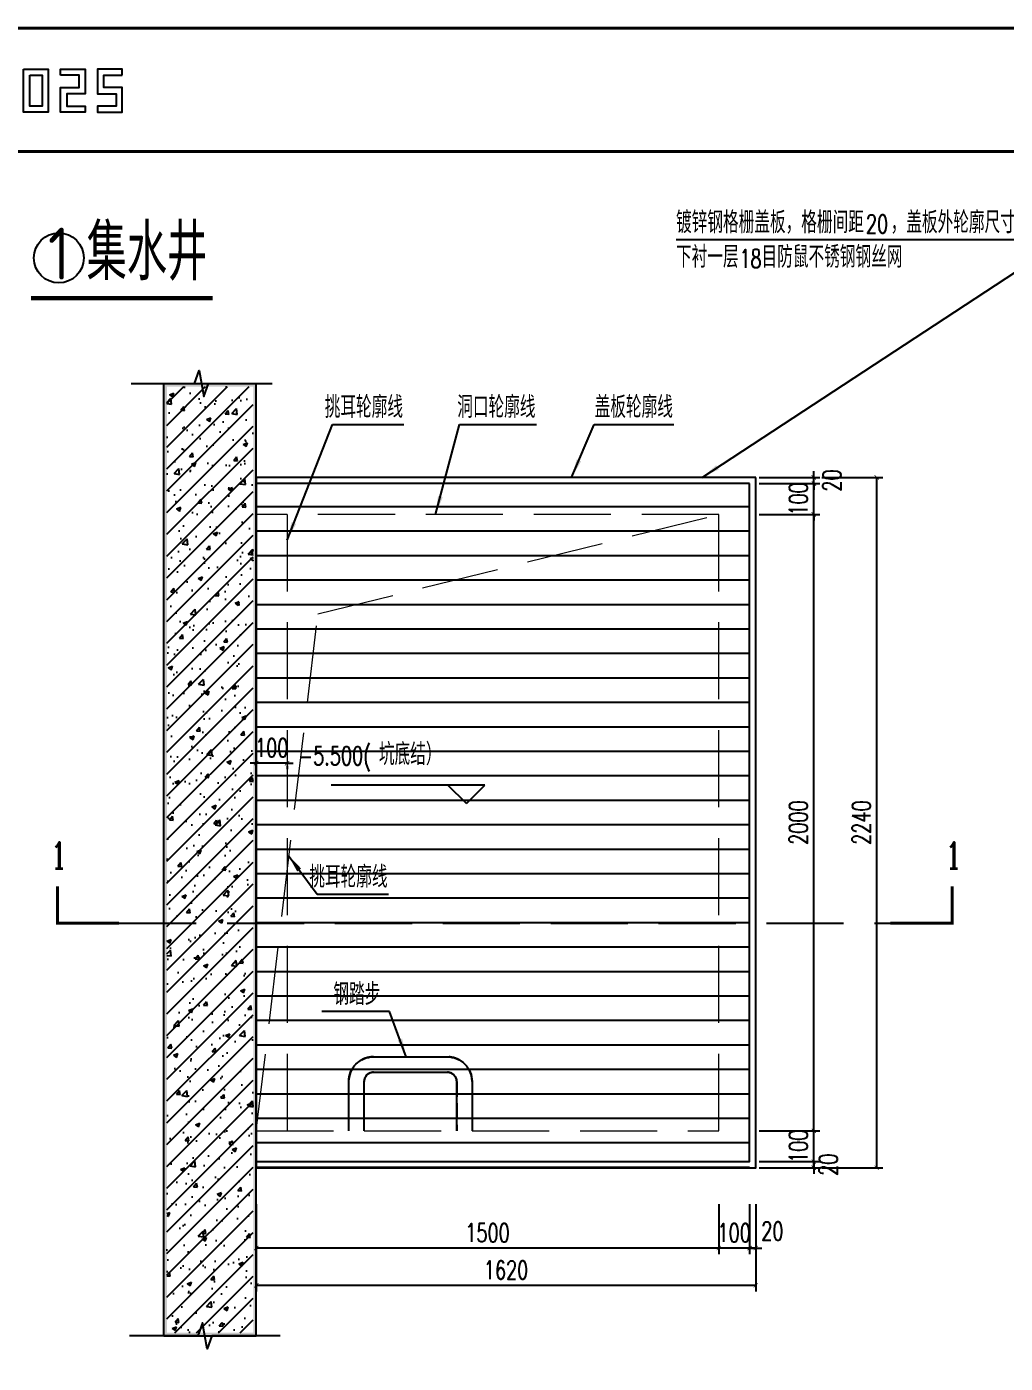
# Model space of a CAD drawing. Extents: x -40548 to 155442, y 5688 to 67136.
# Drawn here: x 125140 to 128313, y 18182 to 22518 of the extents above; entities that cross this region are included whole.
import ezdxf
from ezdxf.enums import TextEntityAlignment as Align

# ---------------------------------------------------------------- set-up
doc = ezdxf.new("R2010")
doc.units = 0
doc.header["$LTSCALE"] = 1000
doc.linetypes.add('0_Grid$0$0_Setback$0$CONCEPT$0${ Batten }', pattern=[0])
doc.linetypes.add('DASH', pattern=[0.35, 0.25, -0.1])
doc.layers.get('DEFPOINTS').update_dxf_attribs({"color": 200})
for name, color, linetype in [('0-cxFrame', 155, 'Continuous'), ('AE-STAR', 51, 'Continuous'), ('AS-WALL', 40, 'Continuous'), ('DIM_LEAD', 3, 'Continuous'), ('DIM_SYMB', 3, 'Continuous'), ('PUB_DIM', 3, 'Continuous'), ('PUB_HATCH', 8, 'Continuous'), ('集水坑', 8, 'Continuous')]:
    doc.layers.add(name, color=color, linetype=linetype)
doc.layers.add('0-cxText', color=131, linetype='Continuous', lineweight=25)
doc.layers.add('A-集水井结构边线', color=211, linetype='Continuous', lineweight=0)
doc.styles.add('_TCH_DIM', font='SIMPLEX', dxfattribs={"bigfont": 'GBCBIG'})
doc.styles.add('_TCH_DIM_T3', font='SIMPLEX', dxfattribs={"width": 0.705882, "bigfont": 'GBCBIG'})
doc.styles.add('_TCH_LABEL', font='COMPLEX', dxfattribs={"bigfont": 'GBCBIG'})
doc.styles.add('cx_tuming', font='simhei.ttf')
doc.styles.add('cx_tuqian1', font='')
doc.styles.get("Standard").update_dxf_attribs({"font": 'gbenor.shx', "bigfont": 'gbcbig.shx'})
doc.styles.add('黑体', font='', dxfattribs={"width": 0.9})
doc.styles.get('cx_tuqian1').set_extended_font_data('SimSun')
doc.styles.get('黑体').set_extended_font_data('冬青黑体简体中文 W3')
doc.dimstyles.new('_TCH_ARCH-20', dxfattribs={"dimscale": 20, "dimtxt": 2.975, "dimasz": 1, "dimexe": 1, "dimexo": 1, "dimgap": 1, "dimtad": 1, "dimdec": 0, "dimzin": 0, "dimdsep": 46, "dimtxsty": '_TCH_DIM_T3', "dimblk": 'ARCHTICK', "dimcen": 0.09, "dimclrt": 7, "dimazin": 2, "dimtfac": 1, "dimtdec": 0, "dimtix": 1, "dimtmove": 2, "dimatfit": 3, "dimfxl": 0, "dimtolj": 1, "dimtzin": 0, "dimarcsym": 0})

# ---------------------------------------------------------------- blocks, each defined once
blk = doc.blocks.new('集水井4')
at = {"extrusion": (-4.63764e-06, -2.83438e-16, 1)}
h = blk.add_hatch(dxfattribs=at)
h.set_pattern_fill('ANSI31', color=8, scale=50, angle=315)
h.set_pattern_definition([(360, (846771.69, 84857.38), (8e-09, 79.375), [])])
edge = h.paths.add_edge_path()
edge.add_line((-157051.5, -726074.9), (-158631.5, -726074.9))
edge.add_line((-158631.5, -726074.9), (-158631.5, -723854.9))
edge.add_line((-158631.5, -723854.9), (-157031.5, -723854.9))
edge.add_line((-157031.5, -723854.9), (-157031.5, -726074.9))
at = {"layer": 'A-集水井结构边线', "linetype": 'DASH', "extrusion": (-4.63764e-06, -2.83438e-16, 1), "elevation": 0.7}
for points in [[(-158531.5, -723954.9), (-157031.5, -723954.9), (-157031.5, -725954.9), (-158531.5, -725954.9)], [(-157031.5, -725954.9), (-157231.5, -724278), (-158531.5, -723954.9), (-157031.5, -723954.9)]]:
    blk.add_lwpolyline(points, close=True, dxfattribs=at)
at = {"layer": 'A-集水井结构边线', "linetype": 'DASH'}
blk.add_lwpolyline([(-157131.5, -723954.9), (-157131.5, -725954.9)], dxfattribs=at)
at = {"layer": 'AE-STAR', "extrusion": (-4.63764e-06, -2.83438e-16, 1), "elevation": 0.7}
for points in [[(-158651.5, -723834.9), (-157031.5, -723834.9), (-157031.5, -726074.9), (-158651.5, -726074.9)], [(-158631.5, -723854.9), (-157031.5, -723854.9), (-157031.5, -726054.9), (-158631.5, -726054.9)]]:
    blk.add_lwpolyline(points, close=True, dxfattribs=at)
for points in [[(-157331.4, -725954.9), (-157331.4, -725794.9, 0.414214), (-157411.4, -725714.9), (-157651.4, -725714.9, 0.414214), (-157731.4, -725794.9), (-157731.4, -725954.9)], [(-157381.4, -725954.9), (-157381.4, -725794.9, 0.414214), (-157411.4, -725764.9), (-157651.4, -725764.9, 0.414214), (-157681.4, -725794.9), (-157681.4, -725954.9)]]:
    blk.add_lwpolyline(points, format="xyb", dxfattribs=at)
blk = doc.blocks.new('TK22.A1 L(Dragon)')
at = {"layer": '0-cxFrame', "color": 7, "const_width": 0.5}
blk.add_lwpolyline([(0, 0), (-841, 0), (-841, 594), (0, 594)], close=True, dxfattribs=at)
at = {"layer": '0-cxFrame', "const_width": 0.5}
blk.add_lwpolyline([(-80, 10), (-821, 10), (-821, 584), (-80, 584)], close=True, dxfattribs=at)
at = {"layer": 'DEFPOINTS', "color": 2}
for points in [[(-833.37, 34.37), (-834.37, 34.37), (-834.37, 30.37), (-830.37, 30.37), (-830.37, 33.37), (-828.37, 33.37), (-828.37, 30.37), (-827.37, 30.37), (-827.37, 34.37), (-831.37, 34.37), (-831.37, 31.37), (-833.37, 31.37), (-833.37, 34.37)], [(-833.37, 24.37), (-834.37, 24.37), (-834.37, 28.37), (-830.37, 28.37), (-830.37, 25.37), (-828.37, 25.37), (-828.37, 28.37), (-827.37, 28.37), (-827.37, 24.37), (-831.37, 24.37), (-831.37, 27.37), (-833.37, 27.37), (-833.37, 24.37)]]:
    blk.add_lwpolyline(points, dxfattribs=at)
for points in [[(-834.37, 18.37), (-834.37, 22.37), (-827.37, 22.37), (-827.37, 18.37)], [(-833.37, 19.37), (-833.37, 21.37), (-828.37, 21.37), (-828.37, 19.37)]]:
    blk.add_lwpolyline(points, close=True, dxfattribs=at)
at = {"style": '黑体', "flags": 4}
blk.add_attdef('图幅', text='', height=3.3, dxfattribs=at).set_placement((-40, 3), align=Align.RIGHT)
at = {"layer": '0-cxText', "flags": 4}
for tag, height, style, p in [('建设单位', 3.5, 'cx_tuming', (-45, 240)), ('项目名称', 3.5, 'cx_tuming', (-45, 210)), ('子项名称', 3.5, 'cx_tuming', (-45, 180)), ('工程编号', 3.3, 'cx_tuqian1', (-35, 165)), ('图名1', 3.5, 'cx_tuming', (-45, 87)), ('图名2', 3.5, 'cx_tuming', (-45, 79)), ('图名3', 3.5, 'cx_tuming', (-45, 71)), ('出图日期', 3.3, 'cx_tuqian1', (-39, 60)), ('专业', 3.3, 'cx_tuqian1', (-55, 52)), ('图号', 3.3, 'cx_tuqian1', (-55, 44)), ('版次', 3.3, 'cx_tuqian1', (-20, 44))]:
    blk.add_attdef(tag, text='', height=height, dxfattribs=dict(at, style=style)).set_placement(p, align=Align.MIDDLE)
at = {"layer": 'DEFPOINTS', "color": 6, "flags": 4}
for tag, height, style, p in [('tufu', 3.3, '黑体', (-12, 12)), ('dwfname', 4, 'cx_tuqian1', (-80, 3))]:
    blk.add_attdef(tag, text='', height=height, dxfattribs=dict(at, style=style)).set_placement(p, align=Align.RIGHT)
blk = doc.blocks.new('_ArchTick')
at = {"color": 0, "linetype": 'ByBlock', "const_width": 0.1}
blk.add_lwpolyline([(-0.35, -0.35), (0.35, 0.35)], dxfattribs=at)
blk = doc.blocks.new('*D115')
at = {"layer": 'DEFPOINTS', "color": 0}
for p in [(127494.6, 18836.1), (127692.3, 18836.1), (127494.6, 18816.1)]:
    blk.add_point(p, dxfattribs=at)
at = {"layer": 'PUB_DIM', "color": 0, "linetype": '0_Grid$0$0_Setback$0$CONCEPT$0${ Batten }', "lineweight": -2}
for p, q in [((127514.6, 18836.1), (127712.3, 18836.1)), ((127692.3, 18836.1), (127692.3, 18856.1)), ((127692.3, 18816.1), (127692.3, 18836.1)), ((127514.6, 18816.1), (127712.3, 18816.1)), ((127692.3, 18816.1), (127692.3, 18796.1))]:
    blk.add_line(p, q, dxfattribs=at)
at = {"layer": 'PUB_DIM', "color": 0, "linetype": '0_Grid$0$0_Setback$0$CONCEPT$0${ Batten }', "lineweight": -2, "xscale": 20, "yscale": 20, "zscale": 20}
for p, rotation in [((127692.3, 18836.1), 269.9999999998749), ((127692.3, 18816.1), 89.99999999987494)]:
    blk.add_blockref('_ArchTick', p, dxfattribs=dict(at, rotation=rotation))
at = {"layer": 'PUB_DIM', "color": 7, "insert": (127739.4, 18826.1), "char_height": 59.5, "attachment_point": 5, "rotation": 90, "style": '_TCH_DIM_T3'}
blk.add_mtext('\\A1;20', dxfattribs=at)
blk = doc.blocks.new('*D116')
at = {"layer": 'DEFPOINTS', "color": 0}
for p in [(127494.6, 18936.1), (127692.3, 18936.1), (127494.6, 18836.1)]:
    blk.add_point(p, dxfattribs=at)
at = {"layer": 'PUB_DIM', "color": 0, "linetype": '0_Grid$0$0_Setback$0$CONCEPT$0${ Batten }', "lineweight": -2}
for p, q in [((127692.3, 18936.1), (127692.3, 18956.1)), ((127514.6, 18936.1), (127712.3, 18936.1)), ((127692.3, 18836.1), (127692.3, 18936.1)), ((127514.6, 18836.1), (127712.3, 18836.1)), ((127692.3, 18836.1), (127692.3, 18816.1))]:
    blk.add_line(p, q, dxfattribs=at)
at = {"layer": 'PUB_DIM', "color": 0, "linetype": '0_Grid$0$0_Setback$0$CONCEPT$0${ Batten }', "lineweight": -2, "xscale": 20, "yscale": 20, "zscale": 20}
for p, rotation in [((127692.3, 18936.1), 269.9999999998666), ((127692.3, 18836.1), 89.99999999986662)]:
    blk.add_blockref('_ArchTick', p, dxfattribs=dict(at, rotation=rotation))
at = {"layer": 'PUB_DIM', "color": 7, "insert": (127642.5, 18886.1), "char_height": 59.5, "attachment_point": 5, "rotation": 90, "style": '_TCH_DIM_T3'}
blk.add_mtext('\\A1;100', dxfattribs=at)
blk = doc.blocks.new('*D117')
at = {"layer": 'DEFPOINTS', "color": 0}
for p in [(127494.6, 20936.1), (127692.3, 20936.1), (127494.6, 18936.1)]:
    blk.add_point(p, dxfattribs=at)
at = {"layer": 'PUB_DIM', "color": 0, "linetype": '0_Grid$0$0_Setback$0$CONCEPT$0${ Batten }', "lineweight": -2}
for p, q in [((127514.6, 20936.1), (127712.3, 20936.1)), ((127692.3, 18936.1), (127692.3, 20936.1)), ((127514.6, 18936.1), (127712.3, 18936.1))]:
    blk.add_line(p, q, dxfattribs=at)
at = {"layer": 'PUB_DIM', "color": 0, "linetype": '0_Grid$0$0_Setback$0$CONCEPT$0${ Batten }', "lineweight": -2, "xscale": 20, "yscale": 20, "zscale": 20}
for p, rotation in [((127692.3, 20936.1), 89.99999999986535), ((127692.3, 18936.1), 269.9999999998653)]:
    blk.add_blockref('_ArchTick', p, dxfattribs=dict(at, rotation=rotation))
at = {"layer": 'PUB_DIM', "color": 7, "insert": (127642.5, 19936.1), "char_height": 59.5, "attachment_point": 5, "rotation": 90, "style": '_TCH_DIM_T3'}
blk.add_mtext('\\A1;2000', dxfattribs=at)
blk = doc.blocks.new('*D118')
at = {"layer": 'DEFPOINTS', "color": 0}
for p in [(127494.6, 21036.1), (127692.3, 21036.1), (127494.6, 20936.1)]:
    blk.add_point(p, dxfattribs=at)
at = {"layer": 'PUB_DIM', "color": 0, "linetype": '0_Grid$0$0_Setback$0$CONCEPT$0${ Batten }', "lineweight": -2}
for p, q in [((127514.6, 21036.1), (127712.3, 21036.1)), ((127692.3, 21036.1), (127692.3, 21056.1)), ((127692.3, 20936.1), (127692.3, 21036.1)), ((127514.6, 20936.1), (127712.3, 20936.1)), ((127692.3, 20936.1), (127692.3, 20916.1))]:
    blk.add_line(p, q, dxfattribs=at)
at = {"layer": 'PUB_DIM', "color": 0, "linetype": '0_Grid$0$0_Setback$0$CONCEPT$0${ Batten }', "lineweight": -2, "xscale": 20, "yscale": 20, "zscale": 20}
for p, rotation in [((127692.3, 21036.1), 269.9999999998666), ((127692.3, 20936.1), 89.99999999986662)]:
    blk.add_blockref('_ArchTick', p, dxfattribs=dict(at, rotation=rotation))
at = {"layer": 'PUB_DIM', "color": 7, "insert": (127642.5, 20986.1), "char_height": 59.5, "attachment_point": 5, "rotation": 90, "style": '_TCH_DIM_T3'}
blk.add_mtext('\\A1;100', dxfattribs=at)
blk = doc.blocks.new('*D119')
at = {"layer": 'DEFPOINTS', "color": 0}
for p in [(127494.6, 21056.1), (127494.6, 21036.1), (127692.3, 21056.1)]:
    blk.add_point(p, dxfattribs=at)
at = {"layer": 'PUB_DIM', "color": 0, "linetype": '0_Grid$0$0_Setback$0$CONCEPT$0${ Batten }', "lineweight": -2}
for p, q in [((127692.3, 21056.1), (127692.3, 21076.1)), ((127514.6, 21056.1), (127712.3, 21056.1)), ((127514.6, 21036.1), (127712.3, 21036.1)), ((127692.3, 21036.1), (127692.3, 21056.1)), ((127692.3, 21036.1), (127692.3, 21016.1))]:
    blk.add_line(p, q, dxfattribs=at)
at = {"layer": 'PUB_DIM', "color": 0, "linetype": '0_Grid$0$0_Setback$0$CONCEPT$0${ Batten }', "lineweight": -2, "xscale": 20, "yscale": 20, "zscale": 20}
for p, rotation in [((127692.3, 21056.1), 269.9999999998749), ((127692.3, 21036.1), 89.99999999987494)]:
    blk.add_blockref('_ArchTick', p, dxfattribs=dict(at, rotation=rotation))
at = {"layer": 'PUB_DIM', "color": 7, "insert": (127750.9, 21046.1), "char_height": 59.5, "attachment_point": 5, "rotation": 90, "style": '_TCH_DIM_T3'}
blk.add_mtext('\\A1;20', dxfattribs=at)
blk = doc.blocks.new('*D120')
at = {"layer": 'DEFPOINTS', "color": 0}
for p in [(125884, 20140), (125884, 20129.1), (125984, 20140)]:
    blk.add_point(p, dxfattribs=at)
at = {"layer": 'PUB_DIM', "color": 0, "linetype": '0_Grid$0$0_Setback$0$CONCEPT$0${ Batten }', "lineweight": -2}
for p, q in [((125884, 20129.1), (125864, 20129.1)), ((125984, 20129.1), (125884, 20129.1)), ((125984, 20129.1), (126004, 20129.1)), ((125884, 20120), (125884, 20109.1)), ((125984, 20120), (125984, 20109.1))]:
    blk.add_line(p, q, dxfattribs=at)
at = {"layer": 'PUB_DIM', "color": 0, "linetype": '0_Grid$0$0_Setback$0$CONCEPT$0${ Batten }', "lineweight": -2, "xscale": 20, "yscale": 20, "zscale": 20}
for p, rotation in [((125884, 20129.1), 2.772263058014743e-10), ((125984, 20129.1), 180.0000000002772)]:
    blk.add_blockref('_ArchTick', p, dxfattribs=dict(at, rotation=rotation))
at = {"layer": 'PUB_DIM', "color": 7, "insert": (125934, 20178.9), "char_height": 59.5, "attachment_point": 5, "style": '_TCH_DIM_T3'}
blk.add_mtext('\\A1;100', dxfattribs=at)
blk = doc.blocks.new('*D121')
at = {"layer": 'DEFPOINTS', "color": 0}
for p in [(127484, 18718), (127504, 18718), (127484, 18555.8)]:
    blk.add_point(p, dxfattribs=at)
at = {"layer": 'PUB_DIM', "color": 0, "linetype": '0_Grid$0$0_Setback$0$CONCEPT$0${ Batten }', "lineweight": -2}
for p, q in [((127484, 18698), (127484, 18535.8)), ((127504, 18698), (127504, 18535.8)), ((127484, 18555.8), (127464, 18555.8)), ((127504, 18555.8), (127484, 18555.8)), ((127504, 18555.8), (127524, 18555.8))]:
    blk.add_line(p, q, dxfattribs=at)
at = {"layer": 'PUB_DIM', "color": 0, "linetype": '0_Grid$0$0_Setback$0$CONCEPT$0${ Batten }', "lineweight": -2, "xscale": 20, "yscale": 20, "zscale": 20}
for p, rotation in [((127484, 18555.8), 1.042204158021965e-11), ((127504, 18555.8), 180.0000000000104)]:
    blk.add_blockref('_ArchTick', p, dxfattribs=dict(at, rotation=rotation))
at = {"layer": 'PUB_DIM', "color": 7, "insert": (127558, 18610.8), "char_height": 59.5, "attachment_point": 5, "style": '_TCH_DIM_T3'}
blk.add_mtext('\\A1;20', dxfattribs=at)
blk = doc.blocks.new('*D122')
at = {"layer": 'DEFPOINTS', "color": 0}
for p in [(127384, 18718), (127484, 18718), (127384, 18555.8)]:
    blk.add_point(p, dxfattribs=at)
at = {"layer": 'PUB_DIM', "color": 0, "linetype": '0_Grid$0$0_Setback$0$CONCEPT$0${ Batten }', "lineweight": -2}
for p, q in [((127384, 18698), (127384, 18535.8)), ((127484, 18698), (127484, 18535.8)), ((127384, 18555.8), (127364, 18555.8)), ((127484, 18555.8), (127384, 18555.8)), ((127484, 18555.8), (127504, 18555.8))]:
    blk.add_line(p, q, dxfattribs=at)
at = {"layer": 'PUB_DIM', "color": 0, "linetype": '0_Grid$0$0_Setback$0$CONCEPT$0${ Batten }', "lineweight": -2, "xscale": 20, "yscale": 20, "zscale": 20}
for p, rotation in [((127384, 18555.8), 6.253224948131791e-12), ((127484, 18555.8), 180.0000000000062)]:
    blk.add_blockref('_ArchTick', p, dxfattribs=dict(at, rotation=rotation))
at = {"layer": 'PUB_DIM', "color": 7, "insert": (127434, 18605.5), "char_height": 59.5, "attachment_point": 5, "style": '_TCH_DIM_T3'}
blk.add_mtext('\\A1;100', dxfattribs=at)
blk = doc.blocks.new('*D123')
at = {"layer": 'DEFPOINTS', "color": 0}
for p in [(125884, 18718), (127384, 18718), (125884, 18555.8)]:
    blk.add_point(p, dxfattribs=at)
at = {"layer": 'PUB_DIM', "color": 0, "linetype": '0_Grid$0$0_Setback$0$CONCEPT$0${ Batten }', "lineweight": -2}
for p, q in [((125884, 18698), (125884, 18535.8)), ((127384, 18698), (127384, 18535.8)), ((127384, 18555.8), (125884, 18555.8))]:
    blk.add_line(p, q, dxfattribs=at)
at = {"layer": 'PUB_DIM', "color": 0, "linetype": '0_Grid$0$0_Setback$0$CONCEPT$0${ Batten }', "lineweight": -2, "xscale": 20, "yscale": 20, "zscale": 20}
for p, rotation in [((125884, 18555.8), 180.0000000000072), ((127384, 18555.8), 7.225948828815456e-12)]:
    blk.add_blockref('_ArchTick', p, dxfattribs=dict(at, rotation=rotation))
at = {"layer": 'PUB_DIM', "color": 7, "insert": (126634, 18605.5), "char_height": 59.5, "attachment_point": 5, "style": '_TCH_DIM_T3'}
blk.add_mtext('\\A1;1500', dxfattribs=at)
blk = doc.blocks.new('*D124')
at = {"layer": 'DEFPOINTS', "color": 0}
for p in [(125884, 18676.2), (127504, 18676.2), (125884, 18434.7)]:
    blk.add_point(p, dxfattribs=at)
at = {"layer": 'PUB_DIM', "color": 0, "linetype": '0_Grid$0$0_Setback$0$CONCEPT$0${ Batten }', "lineweight": -2}
for p, q in [((125884, 18656.2), (125884, 18414.7)), ((127504, 18656.2), (127504, 18414.7)), ((127504, 18434.7), (125884, 18434.7))]:
    blk.add_line(p, q, dxfattribs=at)
at = {"layer": 'PUB_DIM', "color": 0, "linetype": '0_Grid$0$0_Setback$0$CONCEPT$0${ Batten }', "lineweight": -2, "xscale": 20, "yscale": 20, "zscale": 20}
for p, rotation in [((125884, 18434.7), 180.0000000000072), ((127504, 18434.7), 7.205362080151857e-12)]:
    blk.add_blockref('_ArchTick', p, dxfattribs=dict(at, rotation=rotation))
at = {"layer": 'PUB_DIM', "color": 7, "insert": (126694, 18484.5), "char_height": 59.5, "attachment_point": 5, "style": '_TCH_DIM_T3'}
blk.add_mtext('\\A1;1620', dxfattribs=at)
blk = doc.blocks.new('*D125')
at = {"layer": 'DEFPOINTS', "color": 0}
for p in [(127698.7, 21056.1), (127896.3, 21056.1), (127698.7, 18816.1)]:
    blk.add_point(p, dxfattribs=at)
at = {"layer": 'PUB_DIM', "color": 0, "linetype": '0_Grid$0$0_Setback$0$CONCEPT$0${ Batten }', "lineweight": -2}
for p, q in [((127718.7, 21056.1), (127916.3, 21056.1)), ((127896.3, 18816.1), (127896.3, 21056.1)), ((127718.7, 18816.1), (127916.3, 18816.1))]:
    blk.add_line(p, q, dxfattribs=at)
at = {"layer": 'PUB_DIM', "color": 0, "linetype": '0_Grid$0$0_Setback$0$CONCEPT$0${ Batten }', "lineweight": -2, "xscale": 20, "yscale": 20, "zscale": 20}
for p, rotation in [((127896.3, 21056.1), 89.99999999986525), ((127896.3, 18816.1), 269.9999999998653)]:
    blk.add_blockref('_ArchTick', p, dxfattribs=dict(at, rotation=rotation))
at = {"layer": 'PUB_DIM', "color": 7, "insert": (127846.6, 19936.1), "char_height": 59.5, "attachment_point": 5, "rotation": 90, "style": '_TCH_DIM_T3'}
blk.add_mtext('\\A1;2240', dxfattribs=at)

msp = doc.modelspace()

# ---------------------------------------------------------------- hatches: boundary and pattern name
at = {"layer": 'AS-WALL', "linetype": '0_Grid$0$0_Setback$0$CONCEPT$0${ Batten }'}
for points in [[(125584, 18271.1), (125594, 18281.1), (125594, 21350.7), (125584, 21360.7)], [(125584, 21360.7), (125594, 21350.7), (125874, 21350.7), (125884, 21360.7)], [(125884, 18271.1), (125884, 21360.7), (125874, 21350.7), (125874, 18281.1)], [(125584, 18271.1), (125884, 18271.1), (125874, 18281.1), (125594, 18281.1)]]:
    msp.add_hatch(color=256, dxfattribs=at).paths.add_polyline_path(points, flags=17)
at = {"layer": 'DIM_SYMB'}
for points in [[(126906.9, 21056.1), (126937.7, 21108.2), (126923, 21114.5)], [(127330, 21056.1), (127384.6, 21082.3), (127375.8, 21095.7)], [(126465.8, 20936.1), (126488.9, 20992.1), (126473.4, 20996.2)], [(125984, 20852.4), (126013.3, 20905.3), (125998.4, 20911.1)], [(125987.4, 19830.7), (126016.7, 19777.7), (126029.5, 19787.2)], [(126370.5, 19176.1), (126357.3, 19235.2), (126342.3, 19229.7)]]:
    msp.add_hatch(color=256, dxfattribs=at).paths.add_polyline_path(points, flags=17)
at = {"layer": 'PUB_HATCH', "linetype": '0_Grid$0$0_Setback$0$CONCEPT$0${ Batten }'}
h = msp.add_hatch(dxfattribs=at)
h.set_pattern_fill('钢筋混凝土', color=256, scale=20, style=0)
h.set_pattern_definition([(45, (0, 0), (-35.35534, 35.35534), []), (50, (0, 0), (143.45204, -12.55043), [15, -165]), (355, (0, 0), (-27.75027, 150.43843), [12, -132]), (100.4514, (11.95, -1.05), (115.70188, 137.88791), [12.74804, -140.22842]), (46.1842, (0, 40), (213.4482, -33.1038), [22.5, -247.5]), (96.6356, (17.79, 37.24), (186.93254, 194.82357), [19.12206, -210.3426]), (351.1842, (0, 40), (186.9324, 194.82372), [18, -198]), (21, (20, 30), (119.38141, -80.52378), [15, -165]), (326, (20, 30), (48.66307, 145.03001), [12, -132]), (71.4514, (29.95, 23.29), (168.04453, 64.5061), [12.74804, -140.22842]), (37.5, (0, 0), (2.431971, 66.57877), [0, -130.4, 0, -134, 0, -132.5]), (7.5, (0, 0), (52.613907, 78.882342), [0, -76.4, 0, -127.4, 0, -50.5]), (-32.5, (-44.6, 0), (106.764487, -4.510974), [0, -50, 0, -156, 0, -207]), (-42.5, (-64.6, 0), (116.637234, 20.020996), [0, -65, 0, -103.6, 0, -147])])
h.paths.add_polyline_path([(125594, 18281.1), (125874, 18281.1), (125874, 21350.7), (125594, 21350.7)], flags=17)

# ---------------------------------------------------------------- linework, layer by layer
at = {"layer": 'AS-WALL', "linetype": '0_Grid$0$0_Setback$0$CONCEPT$0${ Batten }'}
for p, q in [((125584, 18271.1), (125584, 21360.7)), ((125584, 21360.7), (125884, 21360.7)), ((125884, 18271.1), (125884, 21360.7)), ((125584, 18271.1), (125884, 18271.1))]:
    msp.add_line(p, q, dxfattribs=at)
at = {"layer": 'DIM_LEAD', "linetype": 'ByBlock'}
for p, q in [((126625.4, 20058.1), (126126.6, 20058.1)), ((126565.4, 19998.1), (126505.4, 20058.1)), ((126565.4, 19998.1), (126625.4, 20058.1))]:
    msp.add_line(p, q, dxfattribs=at)
at = {"layer": 'DIM_SYMB'}
for p, q in [((128506.7, 21827.4), (127245.4, 21827.4)), ((127330, 21056.1), (128506.7, 21827.4)), ((125984, 20852.4), (126131.1, 21228.2)), ((126131.1, 21228.2), (126362.6, 21228.2)), ((126465.8, 20936.1), (126543, 21228.2)), ((126543, 21228.2), (126792.4, 21228.2)), ((126906.9, 21056.1), (126980.2, 21228.2)), ((126980.2, 21228.2), (127238.1, 21228.2)), ((125987.4, 19830.7), (126081.1, 19704.1)), ((126081.1, 19704.1), (126312.6, 19704.1)), ((126316.6, 19323.1), (126096.1, 19323.1)), ((126370.5, 19176.1), (126316.6, 19323.1))]:
    msp.add_line(p, q, dxfattribs=at)
for points, const_width in [([(125153.6, 21638), (125742.2, 21638)], 14), ([(125239.1, 19729.7), (125239.1, 19609.7), (125439.1, 19609.7)], 10), ([(127940.9, 19609.7), (128140.9, 19609.7), (128140.9, 19729.7)], 10)]:
    msp.add_lwpolyline(points, dxfattribs=dict(at, const_width=const_width))
at = {"layer": 'DIM_SYMB', "linetype": '0_Grid$0$0_Setback$0$CONCEPT$0${ Batten }'}
for points in [[(125477.9, 21360.7), (125684, 21360.7), (125699.3, 21402.7), (125714.1, 21318.7), (125729, 21360.7), (125935.2, 21360.7)], [(125961.2, 18271.1), (125739.7, 18271.1), (125724.5, 18229.1), (125709.6, 18313.1), (125694.7, 18271.1), (125473.2, 18271.1)]]:
    msp.add_lwpolyline(points, dxfattribs=at)
at = {"layer": 'DIM_SYMB', "linetype": 'DASH'}
msp.add_lwpolyline([(125439.1, 19609.7), (127969.3, 19609.7)], dxfattribs=at)
at = {"layer": 'DIM_SYMB', "color": 7}
msp.add_circle((125243.6, 21768), 81, dxfattribs=at)
at = {"layer": '集水坑', "color": 150, "linetype": 'DASH', "ltscale": 0.2, "elevation": 0}
for points in [[(126184, 18936.1), (126184, 19096.1, -0.414214), (126264, 19176.1), (126504, 19176.1, -0.414214), (126584, 19096.1), (126584, 18936.1)], [(126234, 18936.1), (126234, 19096.1, -0.414214), (126264, 19126.1), (126504, 19126.1, -0.414214), (126534, 19096.1), (126534, 18936.1)]]:
    msp.add_lwpolyline(points, format="xyb", dxfattribs=at)

# ---------------------------------------------------------------- block references
at = {"layer": '0-cxFrame', "xscale": 20, "yscale": 20, "zscale": 20, "rotation": 270}
msp.add_blockref('TK22.A1 L(Dragon)', (124761.8, 5693.3), dxfattribs=at)
at = {"layer": 'DIM_SYMB', "xscale": -1}
msp.add_blockref('集水井4', (-31147.5, 744891, 0), dxfattribs=at)

# ---------------------------------------------------------------- texts
at = {"layer": 'DIM_LEAD', "color": 7, "linetype": 'ByBlock', "style": '_TCH_DIM', "width": 0.705882}
msp.add_text('-5.500(', height=59.5, dxfattribs=at).set_placement((126021.8, 20122.8))
at = {"layer": 'DIM_LEAD', "color": 7, "linetype": 'ByBlock', "style": '_TCH_DIM'}
msp.add_text('坑底结）', height=70.52, dxfattribs=at).set_placement((126281.8, 20122.8))
at = {"layer": 'DIM_SYMB', "color": 7, "style": '_TCH_DIM'}
for s, height, p in [('镀锌钢格栅盖板，格栅间距', 70.519, (127245.4, 21848.4)), ('，盖板外轮廓尺寸详见建施平面', 70.519, (127941.4, 21848.4)), ('下衬一层', 70.52, (127245.4, 21736.4)), ('目防鼠不锈钢钢丝网', 70.52, (127522.8, 21736.4)), ('挑耳轮廓线', 70.52, (126106, 21249.2)), ('洞口轮廓线', 70.52, (126535.7, 21249.2)), ('盖板轮廓线', 70.52, (126981.4, 21249.2)), ('挑耳轮廓线', 70.52, (126056, 19725.1)), ('钢踏步', 70.52, (126134.1, 19344.1))]:
    msp.add_text(s, height=height, dxfattribs=at).set_placement(p)
at = {"layer": 'DIM_SYMB', "color": 7, "width": 0.705882}
for s, height, style, p in [('20', 59.5, '_TCH_DIM', (127861.4, 21848.4)), ('18', 59.5, '_TCH_DIM', (127450.8, 21736.4)), ('1', 85, '_TCH_LABEL', (125217.6, 19787.2)), ('1', 85, '_TCH_LABEL', (128119.5, 19787.2))]:
    msp.add_text(s, height=height, dxfattribs=dict(at, style=style)).set_placement(p)
at = {"layer": 'DIM_SYMB', "color": 7}
for s, height, p in [('1', 168.7, (125208.4, 21697.7)), ('集水井', 181.33, (125333.6, 21696))]:
    msp.add_text(s, height=height, dxfattribs=at).set_placement(p)

# ---------------------------------------------------------------- dimensions: what is measured, and where the dimension line sits
at = {"layer": 'PUB_DIM', "linetype": '0_Grid$0$0_Setback$0$CONCEPT$0${ Batten }'}
for base, p1, p2, angle, picture, middle in [((127692.3, 21056.1), (127494.6, 21036.1), (127494.6, 21056.1), 90, '*D119', (127750.9, 21046.1)), ((127692.3, 18836.1), (127494.6, 18816.1), (127494.6, 18836.1), 90, '*D115', (127739.4, 18826.1)), ((127484, 18555.8), (127504, 18718), (127484, 18718), 180, '*D121', (127558, 18610.8))]:
    dim = msp.add_linear_dim(base=base, p1=p1, p2=p2, angle=angle, dimstyle='_TCH_ARCH-20', dxfattribs=at)
    dim.commit()
    dim.dimension.update_dxf_attribs({"geometry": picture, "text_midpoint": middle, "dimtype": 161})
for p1, p2, distance, picture, middle in [((127494.6, 20936.1), (127494.6, 21036.1), -197.7, '*D118', (127642.5, 20986.1)), ((127698.7, 18816.1), (127698.7, 21056.1), -197.7, '*D125', (127846.6, 19936.1)), ((127494.6, 18936.1), (127494.6, 20936.1), -197.7, '*D117', (127642.5, 19936.1)), ((125984, 20140), (125884, 20140), 10.8, '*D120', (125934, 20178.9)), ((127494.6, 18836.1), (127494.6, 18936.1), -197.7, '*D116', (127642.5, 18886.1)), ((127384, 18718), (125884, 18718), 162.2, '*D123', (126634, 18605.5)), ((127484, 18718), (127384, 18718), 162.2, '*D122', (127434, 18605.5)), ((127504, 18676.2), (125884, 18676.2), 241.4, '*D124', (126694, 18484.5))]:
    dim = msp.add_aligned_dim(p1=p1, p2=p2, distance=distance, dimstyle='_TCH_ARCH-20', dxfattribs=at)
    dim.commit()
    dim.dimension.update_dxf_attribs({"geometry": picture, "text_midpoint": middle})

doc.saveas('drawing.dxf')
